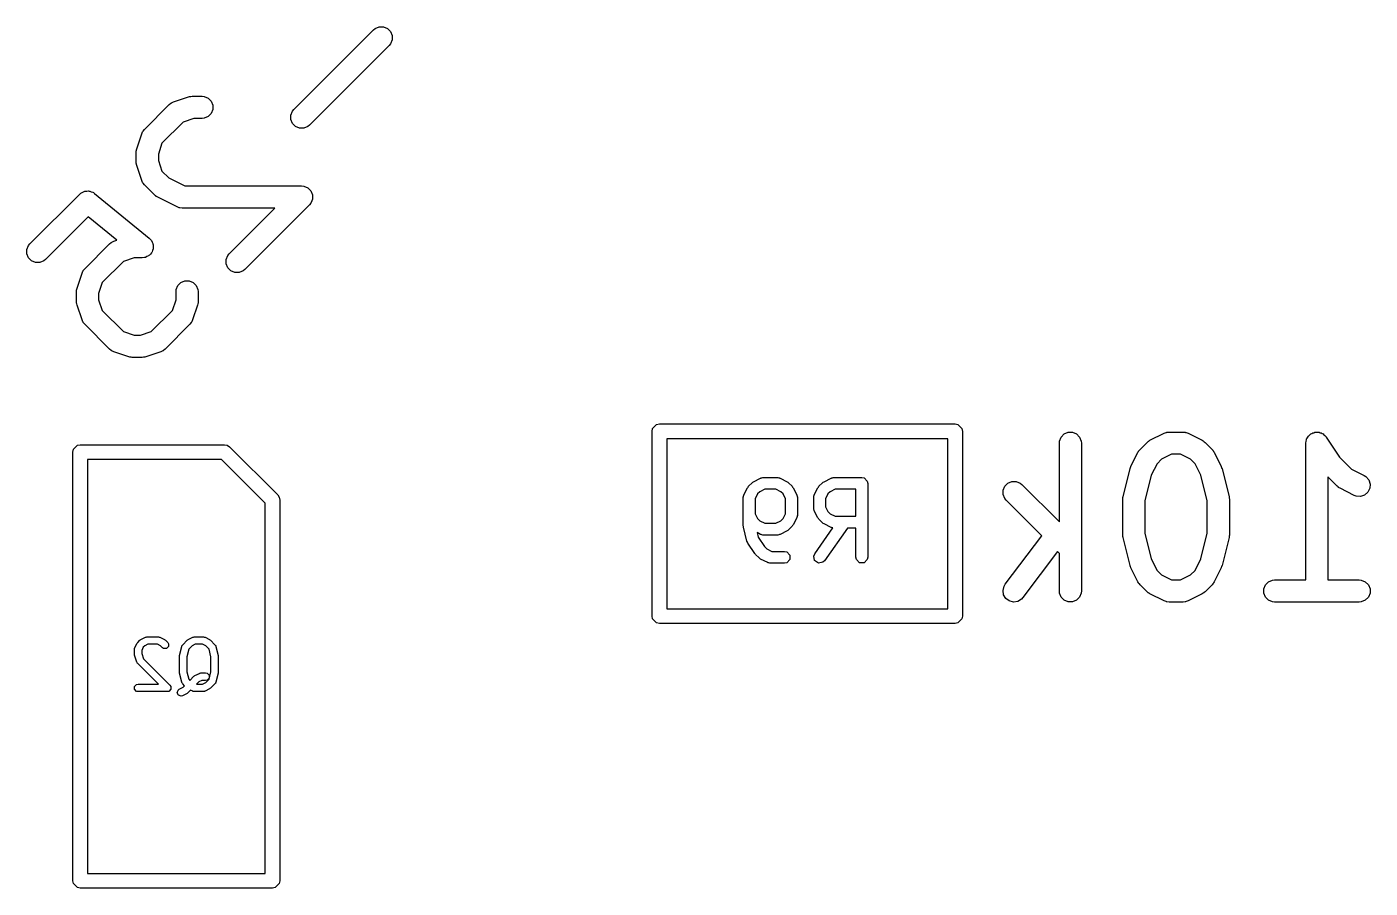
# Model space of a CAD drawing. Extents: x -0.05 to 2.94, y -0.16 to 2.16.
# Drawn here: x 0.6072 to 0.9649, y 1.5729 to 1.8023 of the extents above; entities that cross this region are included whole.
import ezdxf

# ---------------------------------------------------------------- set-up
doc = ezdxf.new("R2010")
doc.units = 0
doc.header["$MEASUREMENT"] = 0
doc.layers.add('BLACK', color=7, linetype='CONTINUOUS')

msp = doc.modelspace()

# ---------------------------------------------------------------- linework, layer by layer
at = {"layer": 'BLACK', "linetype": 'CONTINUOUS'}
for p, q in [((0.67827, 1.78033), (0.69948, 1.80154)), ((0.69948, 1.80154), (0.69993, 1.80191)), ((0.69993, 1.80191), (0.70099, 1.80235)), ((0.70099, 1.80235), (0.70214, 1.80235)), ((0.70214, 1.80235), (0.70321, 1.80191)), ((0.70321, 1.80191), (0.70402, 1.80109)), ((0.70402, 1.80109), (0.70446, 1.80003)), ((0.70446, 1.80003), (0.70446, 1.79888)), ((0.70365, 1.79737), (0.68244, 1.77615)), ((0.70402, 1.79781), (0.70365, 1.79737)), ((0.70446, 1.79888), (0.70402, 1.79781)), ((0.6385, 1.77503), (0.64513, 1.78166)), ((0.64513, 1.78166), (0.64557, 1.78202)), ((0.64557, 1.78202), (0.64567, 1.78206)), ((0.64567, 1.78206), (0.64575, 1.78213)), ((0.64575, 1.78213), (0.64628, 1.78237)), ((0.64628, 1.78237), (0.65026, 1.7837)), ((0.65026, 1.7837), (0.65054, 1.78376)), ((0.65054, 1.78376), (0.65062, 1.78379)), ((0.65062, 1.78379), (0.65072, 1.7838)), ((0.65072, 1.7838), (0.65082, 1.78382)), ((0.65082, 1.78382), (0.6509, 1.78382)), ((0.6509, 1.78382), (0.65119, 1.78385)), ((0.65119, 1.78385), (0.65384, 1.78385)), ((0.65384, 1.78385), (0.65442, 1.78379)), ((0.65442, 1.78379), (0.65548, 1.78335)), ((0.65548, 1.78335), (0.6563, 1.78253)), ((0.6563, 1.78253), (0.65674, 1.78147)), ((0.65674, 1.78147), (0.65674, 1.78032)), ((0.65167, 1.77794), (0.64881, 1.77699)), ((0.65384, 1.77794), (0.65167, 1.77794)), ((0.65442, 1.778), (0.65384, 1.77794)), ((0.65548, 1.77844), (0.65442, 1.778)), ((0.6563, 1.77925), (0.65548, 1.77844)), ((0.65674, 1.78032), (0.6563, 1.77925)), ((0.67746, 1.77882), (0.6779, 1.77988)), ((0.67746, 1.77767), (0.67746, 1.77882)), ((0.6779, 1.7766), (0.67746, 1.77767)), ((0.6779, 1.77988), (0.67827, 1.78033)), ((0.63778, 1.77387), (0.63802, 1.7744)), ((0.63802, 1.7744), (0.63809, 1.77448)), ((0.63809, 1.77448), (0.63813, 1.77458)), ((0.63813, 1.77458), (0.6385, 1.77503)), ((0.64881, 1.77699), (0.64317, 1.77135)), ((0.67872, 1.77579), (0.6779, 1.7766)), ((0.67978, 1.77535), (0.67872, 1.77579)), ((0.68093, 1.77535), (0.67978, 1.77535)), ((0.682, 1.77579), (0.68093, 1.77535)), ((0.68244, 1.77615), (0.682, 1.77579)), ((0.63646, 1.7699), (0.63778, 1.77387)), ((0.64317, 1.77135), (0.64221, 1.76848)), ((0.63631, 1.76896), (0.63634, 1.76925)), ((0.63631, 1.76631), (0.63631, 1.76896)), ((0.63633, 1.76933), (0.63635, 1.76943)), ((0.63634, 1.76925), (0.63633, 1.76933)), ((0.63635, 1.76943), (0.63636, 1.76954)), ((0.63636, 1.76954), (0.63639, 1.76961)), ((0.63639, 1.76961), (0.63646, 1.7699)), ((0.64221, 1.76848), (0.64221, 1.76679)), ((0.63634, 1.76602), (0.63631, 1.76631)), ((0.63633, 1.76594), (0.63634, 1.76602)), ((0.63635, 1.76584), (0.63633, 1.76594)), ((0.63636, 1.76574), (0.63635, 1.76584)), ((0.63639, 1.76566), (0.63636, 1.76574)), ((0.63646, 1.76538), (0.63639, 1.76566)), ((0.63778, 1.7614), (0.63646, 1.76538)), ((0.64221, 1.76679), (0.64317, 1.76393)), ((0.64317, 1.76393), (0.64499, 1.76211)), ((0.63802, 1.76087), (0.63778, 1.7614)), ((0.63809, 1.76079), (0.63802, 1.76087)), ((0.63813, 1.76069), (0.63809, 1.76079)), ((0.6385, 1.76025), (0.63813, 1.76069)), ((0.64115, 1.7576), (0.6385, 1.76025)), ((0.64499, 1.76211), (0.64924, 1.75999)), ((0.64924, 1.75999), (0.68036, 1.75999)), ((0.68036, 1.75999), (0.68093, 1.75993)), ((0.68093, 1.75993), (0.682, 1.75949)), ((0.60801, 1.74454), (0.62126, 1.75779)), ((0.62126, 1.75779), (0.62143, 1.75793)), ((0.62143, 1.75793), (0.62148, 1.75799)), ((0.62148, 1.75799), (0.62154, 1.75802)), ((0.62154, 1.75802), (0.62171, 1.75816)), ((0.62171, 1.75816), (0.62211, 1.75833)), ((0.62211, 1.75833), (0.62249, 1.75853)), ((0.62249, 1.75853), (0.62264, 1.75855)), ((0.62264, 1.75855), (0.62278, 1.7586)), ((0.62278, 1.7586), (0.62321, 1.7586)), ((0.62321, 1.7586), (0.62364, 1.75865)), ((0.62364, 1.75865), (0.62378, 1.7586)), ((0.62378, 1.7586), (0.62393, 1.7586)), ((0.62393, 1.7586), (0.62433, 1.75844)), ((0.62433, 1.75844), (0.62474, 1.75831)), ((0.62474, 1.75831), (0.62492, 1.75819)), ((0.62492, 1.75819), (0.62499, 1.75816)), ((0.62499, 1.75816), (0.62504, 1.75811)), ((0.62504, 1.75811), (0.62522, 1.75799)), ((0.62522, 1.75799), (0.6398, 1.74606)), ((0.64138, 1.75741), (0.64115, 1.7576)), ((0.64143, 1.75735), (0.64138, 1.75741)), ((0.64152, 1.7573), (0.64143, 1.75735)), ((0.6416, 1.75723), (0.64152, 1.7573)), ((0.64167, 1.7572), (0.6416, 1.75723)), ((0.64192, 1.75704), (0.64167, 1.7572)), ((0.64722, 1.75439), (0.64192, 1.75704)), ((0.682, 1.75949), (0.68281, 1.75867)), ((0.68281, 1.75867), (0.68325, 1.75761)), ((0.68325, 1.75646), (0.68306, 1.75599)), ((0.68325, 1.75761), (0.68325, 1.75646)), ((0.64776, 1.75418), (0.64722, 1.75439)), ((0.64787, 1.75418), (0.64776, 1.75418)), ((0.64796, 1.75414), (0.64787, 1.75418)), ((0.64854, 1.75408), (0.64796, 1.75414)), ((0.67323, 1.75408), (0.64854, 1.75408)), ((0.66103, 1.74189), (0.67323, 1.75408)), ((0.68244, 1.75494), (0.66521, 1.73771)), ((0.68281, 1.75539), (0.68244, 1.75494)), ((0.68306, 1.75599), (0.68281, 1.75539)), ((0.62355, 1.75173), (0.61218, 1.74036)), ((0.63115, 1.74551), (0.62355, 1.75173)), ((0.63037, 1.74525), (0.63115, 1.74551)), ((0.6398, 1.74606), (0.64021, 1.74565)), ((0.64021, 1.74565), (0.64028, 1.74552)), ((0.64028, 1.74552), (0.64039, 1.74542)), ((0.64039, 1.74542), (0.64055, 1.74502)), ((0.6072, 1.74303), (0.60764, 1.74409)), ((0.6072, 1.74187), (0.6072, 1.74303)), ((0.60764, 1.74081), (0.6072, 1.74187)), ((0.60764, 1.74409), (0.60801, 1.74454)), ((0.62259, 1.73791), (0.62922, 1.74454)), ((0.62922, 1.74454), (0.62967, 1.74491)), ((0.62967, 1.74491), (0.62976, 1.74495)), ((0.62976, 1.74495), (0.62984, 1.74502)), ((0.62984, 1.74502), (0.63037, 1.74525)), ((0.64008, 1.74183), (0.63981, 1.7415)), ((0.64039, 1.74214), (0.64008, 1.74183)), ((0.64045, 1.74227), (0.64039, 1.74214)), ((0.64054, 1.74239), (0.64045, 1.74227)), ((0.64067, 1.7428), (0.64054, 1.74239)), ((0.64055, 1.74502), (0.64076, 1.74464)), ((0.64083, 1.7432), (0.64067, 1.7428)), ((0.64076, 1.74464), (0.64077, 1.74449)), ((0.64077, 1.74449), (0.64083, 1.74435)), ((0.64083, 1.74435), (0.64083, 1.74392)), ((0.64083, 1.74392), (0.64087, 1.74349)), ((0.64087, 1.74349), (0.64083, 1.74335)), ((0.64083, 1.74335), (0.64083, 1.7432)), ((0.66067, 1.74144), (0.66103, 1.74189)), ((0.60846, 1.73999), (0.60764, 1.74081)), ((0.60952, 1.73955), (0.60846, 1.73999)), ((0.61067, 1.73955), (0.60952, 1.73955)), ((0.61174, 1.73999), (0.61067, 1.73955)), ((0.61218, 1.74036), (0.61174, 1.73999)), ((0.6329, 1.73987), (0.62726, 1.73423)), ((0.63576, 1.74082), (0.6329, 1.73987)), ((0.63793, 1.74082), (0.63576, 1.74082)), ((0.63851, 1.74088), (0.63793, 1.74082)), ((0.63865, 1.74094), (0.63851, 1.74088)), ((0.6388, 1.74095), (0.63865, 1.74094)), ((0.63918, 1.74116), (0.6388, 1.74095)), ((0.63958, 1.74132), (0.63918, 1.74116)), ((0.63968, 1.74143), (0.63958, 1.74132)), ((0.63981, 1.7415), (0.63968, 1.74143)), ((0.66023, 1.74037), (0.66067, 1.74144)), ((0.66023, 1.73922), (0.66023, 1.74037)), ((0.66067, 1.73816), (0.66023, 1.73922)), ((0.62055, 1.73278), (0.62188, 1.73676)), ((0.62188, 1.73676), (0.62211, 1.73728)), ((0.62211, 1.73728), (0.62218, 1.73736)), ((0.62218, 1.73736), (0.62222, 1.73746)), ((0.62222, 1.73746), (0.62259, 1.73791)), ((0.64822, 1.7343), (0.64929, 1.73474)), ((0.64929, 1.73474), (0.65044, 1.73474)), ((0.65044, 1.73474), (0.65151, 1.7343)), ((0.66148, 1.73734), (0.66067, 1.73816)), ((0.66255, 1.7369), (0.66148, 1.73734)), ((0.6637, 1.7369), (0.66255, 1.7369)), ((0.66476, 1.73734), (0.6637, 1.7369)), ((0.66521, 1.73771), (0.66476, 1.73734)), ((0.6204, 1.73184), (0.62043, 1.73214)), ((0.6204, 1.72919), (0.6204, 1.73184)), ((0.62042, 1.73221), (0.62045, 1.73232)), ((0.62043, 1.73214), (0.62042, 1.73221)), ((0.62045, 1.73232), (0.62046, 1.73242)), ((0.62046, 1.73242), (0.62049, 1.73249)), ((0.62049, 1.73249), (0.62055, 1.73278)), ((0.62726, 1.73423), (0.62631, 1.73137)), ((0.62631, 1.73137), (0.62631, 1.72967)), ((0.64691, 1.73184), (0.64697, 1.73242)), ((0.64691, 1.72967), (0.64691, 1.73184)), ((0.64697, 1.73242), (0.64741, 1.73349)), ((0.64741, 1.73349), (0.64822, 1.7343)), ((0.65151, 1.7343), (0.65232, 1.73349)), ((0.65232, 1.73349), (0.65276, 1.73242)), ((0.65276, 1.73242), (0.65282, 1.73184)), ((0.65282, 1.73184), (0.65282, 1.72919)), ((0.62043, 1.7289), (0.6204, 1.72919)), ((0.62042, 1.72882), (0.62043, 1.7289)), ((0.62045, 1.72872), (0.62042, 1.72882)), ((0.62046, 1.72862), (0.62045, 1.72872)), ((0.62049, 1.72855), (0.62046, 1.72862)), ((0.62055, 1.72826), (0.62049, 1.72855)), ((0.62188, 1.72428), (0.62055, 1.72826)), ((0.62631, 1.72967), (0.62726, 1.72681)), ((0.64596, 1.72681), (0.64691, 1.72967)), ((0.65267, 1.72826), (0.65134, 1.72428)), ((0.65273, 1.72855), (0.65267, 1.72826)), ((0.65276, 1.72862), (0.65273, 1.72855)), ((0.65277, 1.72872), (0.65276, 1.72862)), ((0.6528, 1.72882), (0.65277, 1.72872)), ((0.65282, 1.72919), (0.65279, 1.7289)), ((0.65279, 1.7289), (0.6528, 1.72882)), ((0.62211, 1.72375), (0.62188, 1.72428)), ((0.62726, 1.72681), (0.6329, 1.72117)), ((0.64032, 1.72117), (0.64596, 1.72681)), ((0.65134, 1.72428), (0.65111, 1.72375)), ((0.62218, 1.72367), (0.62211, 1.72375)), ((0.62222, 1.72358), (0.62218, 1.72367)), ((0.62259, 1.72313), (0.62222, 1.72358)), ((0.62922, 1.7165), (0.62259, 1.72313)), ((0.6329, 1.72117), (0.63576, 1.72022)), ((0.63746, 1.72022), (0.64032, 1.72117)), ((0.65063, 1.72313), (0.644, 1.7165)), ((0.65099, 1.72358), (0.65063, 1.72313)), ((0.65104, 1.72367), (0.65099, 1.72358)), ((0.65111, 1.72375), (0.65104, 1.72367)), ((0.63576, 1.72022), (0.63746, 1.72022)), ((0.62967, 1.71613), (0.62922, 1.7165)), ((0.62976, 1.71609), (0.62967, 1.71613)), ((0.62984, 1.71602), (0.62976, 1.71609)), ((0.63037, 1.71579), (0.62984, 1.71602)), ((0.63435, 1.71446), (0.63037, 1.71579)), ((0.63464, 1.7144), (0.63435, 1.71446)), ((0.63471, 1.71437), (0.63464, 1.7144)), ((0.63481, 1.71436), (0.63471, 1.71437)), ((0.63491, 1.71433), (0.63481, 1.71436)), ((0.63499, 1.71434), (0.63491, 1.71433)), ((0.63528, 1.71431), (0.63499, 1.71434)), ((0.63793, 1.71431), (0.63528, 1.71431)), ((0.63823, 1.71434), (0.63793, 1.71431)), ((0.6383, 1.71433), (0.63823, 1.71434)), ((0.63841, 1.71436), (0.6383, 1.71433)), ((0.63851, 1.71437), (0.63841, 1.71436)), ((0.63858, 1.7144), (0.63851, 1.71437)), ((0.63887, 1.71446), (0.63858, 1.7144)), ((0.64285, 1.71579), (0.63887, 1.71446)), ((0.64337, 1.71602), (0.64285, 1.71579)), ((0.64345, 1.71609), (0.64337, 1.71602)), ((0.64355, 1.71613), (0.64345, 1.71609)), ((0.644, 1.7165), (0.64355, 1.71613)), ((0.77366, 1.69461), (0.77381, 1.69536)), ((0.77381, 1.69536), (0.77488, 1.69642)), ((0.77488, 1.69642), (0.77563, 1.69657)), ((0.77563, 1.69657), (0.85437, 1.69657)), ((0.85437, 1.69657), (0.85512, 1.69642)), ((0.85512, 1.69642), (0.85619, 1.69536)), ((0.85619, 1.69536), (0.85634, 1.69461)), ((0.77366, 1.64539), (0.77366, 1.69461)), ((0.7776, 1.69264), (0.7776, 1.64736)), ((0.8524, 1.69264), (0.7776, 1.69264)), ((0.8524, 1.64736), (0.8524, 1.69264)), ((0.85634, 1.69461), (0.85634, 1.64539)), ((0.88211, 1.69146), (0.88217, 1.69204)), ((0.88217, 1.69204), (0.88261, 1.6931)), ((0.88261, 1.6931), (0.88343, 1.69392)), ((0.88343, 1.69392), (0.88449, 1.69436)), ((0.88449, 1.69436), (0.88564, 1.69436)), ((0.88564, 1.69436), (0.88671, 1.69392)), ((0.88671, 1.69392), (0.88752, 1.6931)), ((0.88752, 1.6931), (0.88796, 1.69204)), ((0.88796, 1.69204), (0.88802, 1.69146)), ((0.90548, 1.69168), (0.9057, 1.69186)), ((0.9057, 1.69186), (0.90575, 1.69192)), ((0.90575, 1.69192), (0.90584, 1.69198)), ((0.90584, 1.69198), (0.90592, 1.69204)), ((0.90592, 1.69204), (0.90599, 1.69207)), ((0.90599, 1.69207), (0.90624, 1.69223)), ((0.90624, 1.69223), (0.90999, 1.6941)), ((0.90999, 1.6941), (0.91053, 1.69431)), ((0.91053, 1.69431), (0.91064, 1.69432)), ((0.91064, 1.69432), (0.91074, 1.69436)), ((0.91074, 1.69436), (0.91131, 1.69442)), ((0.91131, 1.69442), (0.91506, 1.69442)), ((0.91506, 1.69442), (0.91564, 1.69436)), ((0.91564, 1.69436), (0.91574, 1.69432)), ((0.91574, 1.69432), (0.91584, 1.69431)), ((0.91584, 1.69431), (0.91638, 1.6941)), ((0.91638, 1.6941), (0.92013, 1.69223)), ((0.92013, 1.69223), (0.92038, 1.69207)), ((0.92038, 1.69207), (0.92045, 1.69204)), ((0.92045, 1.69204), (0.92053, 1.69198)), ((0.92053, 1.69198), (0.92062, 1.69192)), ((0.92062, 1.69192), (0.92067, 1.69186)), ((0.92067, 1.69186), (0.9209, 1.69168)), ((0.94773, 1.69147), (0.94779, 1.69204)), ((0.94779, 1.69204), (0.9479, 1.69231)), ((0.9479, 1.69231), (0.94796, 1.6926)), ((0.94796, 1.6926), (0.94812, 1.69284)), ((0.94812, 1.69284), (0.94823, 1.6931)), ((0.94823, 1.6931), (0.94843, 1.69331)), ((0.94843, 1.69331), (0.9486, 1.69355)), ((0.9486, 1.69355), (0.94884, 1.69371)), ((0.94884, 1.69371), (0.94904, 1.69392)), ((0.94904, 1.69392), (0.94931, 1.69403)), ((0.94931, 1.69403), (0.94956, 1.69419)), ((0.94956, 1.69419), (0.94984, 1.69425)), ((0.94984, 1.69425), (0.95011, 1.69436)), ((0.95011, 1.69436), (0.9504, 1.69436)), ((0.9504, 1.69436), (0.95069, 1.69442)), ((0.95069, 1.69442), (0.95097, 1.69436)), ((0.95097, 1.69436), (0.95126, 1.69436)), ((0.95126, 1.69436), (0.95153, 1.69425)), ((0.95153, 1.69425), (0.95182, 1.69419)), ((0.95182, 1.69419), (0.95206, 1.69403)), ((0.95206, 1.69403), (0.95232, 1.69392)), ((0.95232, 1.69392), (0.95253, 1.69371)), ((0.95253, 1.69371), (0.95277, 1.69355)), ((0.95277, 1.69355), (0.95314, 1.69311)), ((0.95314, 1.69311), (0.95314, 1.6931)), ((0.95314, 1.6931), (0.95314, 1.6931)), ((0.95314, 1.6931), (0.95314, 1.6931)), ((0.95314, 1.6931), (0.95673, 1.68772)), ((0.61944, 1.68909), (0.61959, 1.68984)), ((0.61944, 1.57491), (0.61944, 1.68909)), ((0.61959, 1.68984), (0.62066, 1.69091)), ((0.62066, 1.69091), (0.62141, 1.69106)), ((0.62141, 1.69106), (0.6598, 1.69106)), ((0.6598, 1.69106), (0.66055, 1.69091)), ((0.66055, 1.69091), (0.66119, 1.69048)), ((0.66119, 1.69048), (0.67398, 1.67768)), ((0.88211, 1.67047), (0.88211, 1.69146)), ((0.88802, 1.69146), (0.88802, 1.65209)), ((0.90117, 1.68529), (0.90305, 1.68903)), ((0.90305, 1.68903), (0.9032, 1.68928)), ((0.9032, 1.68928), (0.90323, 1.68935)), ((0.90323, 1.68935), (0.9033, 1.68944)), ((0.9033, 1.68944), (0.90336, 1.68952)), ((0.90336, 1.68952), (0.90342, 1.68958)), ((0.90342, 1.68958), (0.9036, 1.6898)), ((0.9036, 1.6898), (0.90548, 1.69168)), ((0.91201, 1.68851), (0.90931, 1.68716)), ((0.91437, 1.68851), (0.91201, 1.68851)), ((0.91706, 1.68716), (0.91437, 1.68851)), ((0.9209, 1.69168), (0.92277, 1.6898)), ((0.92277, 1.6898), (0.92296, 1.68958)), ((0.92296, 1.68958), (0.92302, 1.68952)), ((0.92302, 1.68952), (0.92308, 1.68944)), ((0.92308, 1.68944), (0.92314, 1.68935)), ((0.92314, 1.68935), (0.92317, 1.68928)), ((0.92317, 1.68928), (0.92333, 1.68903)), ((0.92333, 1.68903), (0.9252, 1.68529)), ((0.94773, 1.69146), (0.94773, 1.69147)), ((0.94773, 1.69147), (0.94773, 1.69147)), ((0.94773, 1.69147), (0.94773, 1.69147)), ((0.94773, 1.65505), (0.94773, 1.69146)), ((0.62338, 1.68712), (0.62338, 1.57688)), ((0.65898, 1.68712), (0.62338, 1.68712)), ((0.67062, 1.67548), (0.65898, 1.68712)), ((0.89907, 1.67718), (0.90095, 1.68468)), ((0.90095, 1.68468), (0.90096, 1.68472)), ((0.90096, 1.68472), (0.90097, 1.68474)), ((0.90097, 1.68474), (0.90106, 1.68498)), ((0.90106, 1.68498), (0.90114, 1.68523)), ((0.90114, 1.68523), (0.90116, 1.68524)), ((0.90116, 1.68524), (0.90117, 1.68529)), ((0.90812, 1.68597), (0.9066, 1.68293)), ((0.90931, 1.68716), (0.90812, 1.68597)), ((0.91826, 1.68597), (0.91706, 1.68716)), ((0.91978, 1.68293), (0.91826, 1.68597)), ((0.9252, 1.68529), (0.92522, 1.68524)), ((0.92522, 1.68524), (0.92523, 1.68523)), ((0.92523, 1.68523), (0.92532, 1.68498)), ((0.92532, 1.68498), (0.92541, 1.68474)), ((0.92541, 1.68474), (0.92541, 1.68472)), ((0.92541, 1.68472), (0.92543, 1.68468)), ((0.92543, 1.68468), (0.9273, 1.67718)), ((0.95673, 1.68772), (0.95993, 1.68452)), ((0.80029, 1.68092), (0.8005, 1.68106)), ((0.8005, 1.68106), (0.8007, 1.68121)), ((0.8007, 1.68121), (0.80258, 1.68215)), ((0.80258, 1.68215), (0.80265, 1.68217)), ((0.80265, 1.68217), (0.80268, 1.6822)), ((0.80268, 1.6822), (0.80293, 1.68225)), ((0.80293, 1.68225), (0.80317, 1.68231)), ((0.80317, 1.68231), (0.80321, 1.6823)), ((0.80321, 1.6823), (0.80328, 1.68232)), ((0.80328, 1.68232), (0.80703, 1.68232)), ((0.80703, 1.68232), (0.80711, 1.6823)), ((0.80711, 1.6823), (0.80714, 1.68231)), ((0.80714, 1.68231), (0.80739, 1.68225)), ((0.80739, 1.68225), (0.80763, 1.6822)), ((0.80763, 1.6822), (0.80766, 1.68217)), ((0.80766, 1.68217), (0.80774, 1.68215)), ((0.80774, 1.68215), (0.80961, 1.68121)), ((0.80961, 1.68121), (0.80981, 1.68106)), ((0.80981, 1.68106), (0.81002, 1.68092)), ((0.81904, 1.68092), (0.81925, 1.68106)), ((0.81925, 1.68106), (0.81945, 1.68121)), ((0.81945, 1.68121), (0.82133, 1.68215)), ((0.82133, 1.68215), (0.8214, 1.68217)), ((0.8214, 1.68217), (0.82143, 1.6822)), ((0.82143, 1.6822), (0.82168, 1.68225)), ((0.82168, 1.68225), (0.82192, 1.68231)), ((0.82192, 1.68231), (0.82195, 1.6823)), ((0.82195, 1.6823), (0.82203, 1.68232)), ((0.82203, 1.68232), (0.82953, 1.68232)), ((0.82953, 1.68232), (0.83013, 1.6822)), ((0.83013, 1.6822), (0.83098, 1.68134)), ((0.83098, 1.68134), (0.8311, 1.68074)), ((0.86843, 1.6808), (0.86949, 1.68124)), ((0.86949, 1.68124), (0.87064, 1.68124)), ((0.87064, 1.68124), (0.87171, 1.6808)), ((0.9066, 1.68293), (0.90489, 1.6761)), ((0.92148, 1.6761), (0.91978, 1.68293)), ((0.95609, 1.68), (0.95364, 1.68246)), ((0.95364, 1.68246), (0.95364, 1.65505)), ((0.95993, 1.68452), (0.96325, 1.68286)), ((0.96325, 1.68286), (0.96374, 1.68255)), ((0.96374, 1.68255), (0.9645, 1.68168)), ((0.9645, 1.68168), (0.96486, 1.68058)), ((0.67398, 1.67768), (0.67441, 1.67704)), ((0.79803, 1.67735), (0.79808, 1.6776)), ((0.79808, 1.6776), (0.7981, 1.67762)), ((0.7981, 1.67762), (0.79812, 1.6777)), ((0.79812, 1.6777), (0.79906, 1.67957)), ((0.79906, 1.67957), (0.79922, 1.67977)), ((0.79922, 1.67977), (0.79936, 1.67998)), ((0.79936, 1.67998), (0.80029, 1.68092)), ((0.80176, 1.67793), (0.80111, 1.67662)), ((0.80234, 1.67851), (0.80176, 1.67793)), ((0.80365, 1.67917), (0.80234, 1.67851)), ((0.80666, 1.67917), (0.80365, 1.67917)), ((0.80797, 1.67851), (0.80666, 1.67917)), ((0.80855, 1.67793), (0.80797, 1.67851)), ((0.80921, 1.67662), (0.80855, 1.67793)), ((0.81002, 1.68092), (0.81096, 1.67998)), ((0.81096, 1.67998), (0.8111, 1.67977)), ((0.8111, 1.67977), (0.81125, 1.67957)), ((0.81125, 1.67957), (0.81219, 1.6777)), ((0.81219, 1.6777), (0.81221, 1.67762)), ((0.81221, 1.67762), (0.81224, 1.6776)), ((0.81224, 1.6776), (0.81229, 1.67735)), ((0.81678, 1.67735), (0.81683, 1.6776)), ((0.81683, 1.6776), (0.81685, 1.67762)), ((0.81685, 1.67762), (0.81687, 1.6777)), ((0.81687, 1.6777), (0.81781, 1.67957)), ((0.81781, 1.67957), (0.81796, 1.67977)), ((0.81796, 1.67977), (0.8181, 1.67998)), ((0.8181, 1.67998), (0.81904, 1.68092)), ((0.82051, 1.67793), (0.81986, 1.67662)), ((0.82109, 1.67851), (0.82051, 1.67793)), ((0.8224, 1.67917), (0.82109, 1.67851)), ((0.82795, 1.67917), (0.8224, 1.67917)), ((0.82795, 1.67201), (0.82795, 1.67917)), ((0.8311, 1.68074), (0.8311, 1.66106)), ((0.86717, 1.67892), (0.86761, 1.67998)), ((0.86717, 1.67776), (0.86717, 1.67892)), ((0.86761, 1.6767), (0.86717, 1.67776)), ((0.86761, 1.67998), (0.86843, 1.6808)), ((0.87171, 1.6808), (0.87216, 1.68043)), ((0.87216, 1.68043), (0.88211, 1.67047)), ((0.95632, 1.67982), (0.95609, 1.68)), ((0.95637, 1.67976), (0.95632, 1.67982)), ((0.95646, 1.6797), (0.95637, 1.67976)), ((0.95654, 1.67963), (0.95646, 1.6797)), ((0.95661, 1.67961), (0.95654, 1.67963)), ((0.95686, 1.67945), (0.95661, 1.67961)), ((0.96061, 1.67757), (0.95686, 1.67945)), ((0.96115, 1.67737), (0.96061, 1.67757)), ((0.96339, 1.67765), (0.9623, 1.67729)), ((0.96426, 1.6784), (0.96339, 1.67765)), ((0.96478, 1.67944), (0.96426, 1.6784)), ((0.96486, 1.68058), (0.96478, 1.67944)), ((0.67062, 1.57688), (0.67062, 1.67548)), ((0.67441, 1.67704), (0.67441, 1.67704)), ((0.67441, 1.67704), (0.67456, 1.67629)), ((0.67456, 1.67629), (0.67456, 1.57491)), ((0.79796, 1.6771), (0.79803, 1.67735)), ((0.79797, 1.67707), (0.79796, 1.6771)), ((0.79796, 1.67699), (0.79797, 1.67707)), ((0.79796, 1.66949), (0.79796, 1.67699)), ((0.80111, 1.67662), (0.80111, 1.67268)), ((0.80921, 1.67268), (0.80921, 1.67662)), ((0.81229, 1.67735), (0.81235, 1.6771)), ((0.81235, 1.6771), (0.81234, 1.67707)), ((0.81234, 1.67707), (0.81236, 1.67699)), ((0.81236, 1.67699), (0.81236, 1.67231)), ((0.81671, 1.6771), (0.81678, 1.67735)), ((0.81672, 1.67707), (0.81671, 1.6771)), ((0.81671, 1.67699), (0.81672, 1.67707)), ((0.81671, 1.67418), (0.81671, 1.67699)), ((0.81672, 1.6741), (0.81671, 1.67418)), ((0.81671, 1.67407), (0.81672, 1.6741)), ((0.81678, 1.67383), (0.81671, 1.67407)), ((0.81986, 1.67662), (0.81986, 1.67455)), ((0.81986, 1.67455), (0.82051, 1.67324)), ((0.86798, 1.67625), (0.86761, 1.6767)), ((0.87742, 1.66681), (0.86798, 1.67625)), ((0.89899, 1.67661), (0.89902, 1.67682)), ((0.899, 1.67657), (0.89899, 1.67661)), ((0.89899, 1.67647), (0.899, 1.67657)), ((0.89899, 1.66709), (0.89899, 1.67647)), ((0.89902, 1.67682), (0.89904, 1.67704)), ((0.89904, 1.67704), (0.89906, 1.67708)), ((0.89906, 1.67708), (0.89907, 1.67718)), ((0.90489, 1.6761), (0.90489, 1.66746)), ((0.92148, 1.66746), (0.92148, 1.6761)), ((0.9273, 1.67718), (0.92732, 1.67708)), ((0.92732, 1.67708), (0.92733, 1.67704)), ((0.92733, 1.67704), (0.92735, 1.67682)), ((0.92735, 1.67682), (0.92739, 1.67661)), ((0.92739, 1.67661), (0.92738, 1.67657)), ((0.92738, 1.67657), (0.92739, 1.67647)), ((0.92739, 1.67647), (0.92739, 1.66709)), ((0.9623, 1.67729), (0.96115, 1.67737)), ((0.80111, 1.67268), (0.80176, 1.67136)), ((0.80176, 1.67136), (0.80234, 1.67079)), ((0.80234, 1.67079), (0.80365, 1.67013)), ((0.80666, 1.67013), (0.80797, 1.67079)), ((0.80797, 1.67079), (0.80855, 1.67136)), ((0.80855, 1.67136), (0.80921, 1.67268)), ((0.81219, 1.6716), (0.81125, 1.66973)), ((0.81221, 1.67168), (0.81219, 1.6716)), ((0.81224, 1.6717), (0.81221, 1.67168)), ((0.81229, 1.67195), (0.81224, 1.6717)), ((0.81235, 1.67219), (0.81229, 1.67195)), ((0.81236, 1.67231), (0.81234, 1.67223)), ((0.81234, 1.67223), (0.81235, 1.67219)), ((0.81683, 1.67358), (0.81678, 1.67383)), ((0.81685, 1.67355), (0.81683, 1.67358)), ((0.81687, 1.67348), (0.81685, 1.67355)), ((0.81781, 1.6716), (0.81687, 1.67348)), ((0.81796, 1.6714), (0.81781, 1.6716)), ((0.8181, 1.67119), (0.81796, 1.6714)), ((0.81904, 1.67025), (0.8181, 1.67119)), ((0.82051, 1.67324), (0.82109, 1.67266)), ((0.82109, 1.67266), (0.8224, 1.67201)), ((0.8224, 1.67201), (0.82795, 1.67201)), ((0.798, 1.6693), (0.79796, 1.66949)), ((0.79801, 1.66911), (0.798, 1.6693)), ((0.79894, 1.66536), (0.79801, 1.66911)), ((0.80258, 1.66715), (0.80162, 1.66763)), ((0.80162, 1.66763), (0.80193, 1.66639)), ((0.80265, 1.66713), (0.80258, 1.66715)), ((0.80268, 1.6671), (0.80265, 1.66713)), ((0.80293, 1.66705), (0.80268, 1.6671)), ((0.80317, 1.66699), (0.80293, 1.66705)), ((0.80321, 1.667), (0.80317, 1.66699)), ((0.80328, 1.66698), (0.80321, 1.667)), ((0.80703, 1.66698), (0.80328, 1.66698)), ((0.80365, 1.67013), (0.80666, 1.67013)), ((0.80711, 1.667), (0.80703, 1.66698)), ((0.80714, 1.66699), (0.80711, 1.667)), ((0.80739, 1.66705), (0.80714, 1.66699)), ((0.80763, 1.6671), (0.80739, 1.66705)), ((0.80766, 1.66713), (0.80763, 1.6671)), ((0.80774, 1.66715), (0.80766, 1.66713)), ((0.80961, 1.66809), (0.80774, 1.66715)), ((0.80981, 1.66824), (0.80961, 1.66809)), ((0.81002, 1.66838), (0.80981, 1.66824)), ((0.81096, 1.66932), (0.81002, 1.66838)), ((0.8111, 1.66953), (0.81096, 1.66932)), ((0.81125, 1.66973), (0.8111, 1.66953)), ((0.81699, 1.66196), (0.82184, 1.66888)), ((0.81925, 1.67011), (0.81904, 1.67025)), ((0.81945, 1.66996), (0.81925, 1.67011)), ((0.82133, 1.66902), (0.81945, 1.66996)), ((0.82566, 1.66886), (0.81957, 1.66015)), ((0.8214, 1.669), (0.82133, 1.66902)), ((0.82143, 1.66898), (0.8214, 1.669)), ((0.82168, 1.66893), (0.82143, 1.66898)), ((0.82184, 1.66888), (0.82168, 1.66893)), ((0.82795, 1.66886), (0.82566, 1.66886)), ((0.82795, 1.66106), (0.82795, 1.66886)), ((0.86771, 1.65387), (0.87742, 1.66681)), ((0.899, 1.66699), (0.89899, 1.66709)), ((0.89899, 1.66695), (0.899, 1.66699)), ((0.89902, 1.66673), (0.89899, 1.66695)), ((0.89904, 1.66652), (0.89902, 1.66673)), ((0.90489, 1.66746), (0.9066, 1.66062)), ((0.91978, 1.66062), (0.92148, 1.66746)), ((0.92735, 1.66673), (0.92733, 1.66652)), ((0.92739, 1.66695), (0.92735, 1.66673)), ((0.92739, 1.66709), (0.92738, 1.66699)), ((0.92738, 1.66699), (0.92739, 1.66695)), ((0.79906, 1.66512), (0.79894, 1.66536)), ((0.79916, 1.66487), (0.79906, 1.66512)), ((0.80103, 1.66206), (0.79916, 1.66487)), ((0.80193, 1.66639), (0.80357, 1.66394)), ((0.80357, 1.66394), (0.80422, 1.66329)), ((0.80422, 1.66329), (0.80553, 1.66263)), ((0.89906, 1.66648), (0.89904, 1.66652)), ((0.89907, 1.66638), (0.89906, 1.66648)), ((0.90095, 1.65888), (0.89907, 1.66638)), ((0.9273, 1.66638), (0.92543, 1.65888)), ((0.92732, 1.66648), (0.9273, 1.66638)), ((0.92733, 1.66652), (0.92732, 1.66648)), ((0.80115, 1.66195), (0.80103, 1.66206)), ((0.80123, 1.66182), (0.80115, 1.66195)), ((0.80217, 1.66088), (0.80123, 1.66182)), ((0.80238, 1.66074), (0.80217, 1.66088)), ((0.80258, 1.66059), (0.80238, 1.66074)), ((0.80445, 1.65965), (0.80258, 1.66059)), ((0.80453, 1.65963), (0.80445, 1.65965)), ((0.80455, 1.6596), (0.80453, 1.65963)), ((0.8048, 1.65955), (0.80455, 1.6596)), ((0.80505, 1.65949), (0.8048, 1.65955)), ((0.80553, 1.66263), (0.80891, 1.66263)), ((0.80891, 1.66263), (0.80951, 1.66251)), ((0.80951, 1.6596), (0.80891, 1.65948)), ((0.80951, 1.66251), (0.81036, 1.66166)), ((0.81036, 1.66045), (0.80951, 1.6596)), ((0.81036, 1.66166), (0.81036, 1.66045)), ((0.81674, 1.6614), (0.81699, 1.66196)), ((0.81695, 1.66021), (0.81674, 1.6614)), ((0.81794, 1.65952), (0.81695, 1.66021)), ((0.81913, 1.65973), (0.81794, 1.65952)), ((0.81957, 1.66015), (0.81913, 1.65973)), ((0.82807, 1.66045), (0.82795, 1.66106)), ((0.82893, 1.6596), (0.82807, 1.66045)), ((0.83013, 1.6596), (0.82893, 1.6596)), ((0.83098, 1.66045), (0.83013, 1.6596)), ((0.8311, 1.66106), (0.83098, 1.66045)), ((0.88164, 1.6626), (0.87243, 1.65032)), ((0.88211, 1.66212), (0.88164, 1.6626)), ((0.88211, 1.65209), (0.88211, 1.66212)), ((0.9066, 1.66062), (0.90812, 1.65759)), ((0.91826, 1.65759), (0.91978, 1.66062)), ((0.80508, 1.6595), (0.80505, 1.65949)), ((0.80516, 1.65948), (0.80508, 1.6595)), ((0.80891, 1.65948), (0.80516, 1.65948)), ((0.90096, 1.65883), (0.90095, 1.65888)), ((0.90097, 1.65881), (0.90096, 1.65883)), ((0.90106, 1.65857), (0.90097, 1.65881)), ((0.90114, 1.65833), (0.90106, 1.65857)), ((0.90116, 1.65831), (0.90114, 1.65833)), ((0.90117, 1.65827), (0.90116, 1.65831)), ((0.90305, 1.65452), (0.90117, 1.65827)), ((0.90812, 1.65759), (0.90931, 1.6564)), ((0.90931, 1.6564), (0.91201, 1.65505)), ((0.91437, 1.65505), (0.91706, 1.6564)), ((0.91706, 1.6564), (0.91826, 1.65759)), ((0.9252, 1.65827), (0.92333, 1.65452)), ((0.92522, 1.65831), (0.9252, 1.65827)), ((0.92523, 1.65833), (0.92522, 1.65831)), ((0.92532, 1.65857), (0.92523, 1.65833)), ((0.92541, 1.65881), (0.92532, 1.65857)), ((0.92543, 1.65888), (0.92541, 1.65883)), ((0.92541, 1.65883), (0.92541, 1.65881)), ((0.86712, 1.65225), (0.86741, 1.65337)), ((0.86741, 1.65337), (0.86771, 1.65387)), ((0.9032, 1.65427), (0.90305, 1.65452)), ((0.90323, 1.6542), (0.9032, 1.65427)), ((0.9033, 1.65412), (0.90323, 1.6542)), ((0.90336, 1.65403), (0.9033, 1.65412)), ((0.90342, 1.65398), (0.90336, 1.65403)), ((0.9036, 1.65376), (0.90342, 1.65398)), ((0.90548, 1.65188), (0.9036, 1.65376)), ((0.91201, 1.65505), (0.91437, 1.65505)), ((0.92277, 1.65376), (0.9209, 1.65188)), ((0.92296, 1.65398), (0.92277, 1.65376)), ((0.92302, 1.65403), (0.92296, 1.65398)), ((0.92308, 1.65412), (0.92302, 1.65403)), ((0.92314, 1.6542), (0.92308, 1.65412)), ((0.92317, 1.65427), (0.92314, 1.6542)), ((0.92333, 1.65452), (0.92317, 1.65427)), ((0.93654, 1.65267), (0.93698, 1.65373)), ((0.93654, 1.65152), (0.93654, 1.65267)), ((0.93698, 1.65373), (0.93779, 1.65455)), ((0.93779, 1.65455), (0.93886, 1.65499)), ((0.93886, 1.65499), (0.93943, 1.65505)), ((0.93943, 1.65505), (0.94773, 1.65505)), ((0.95364, 1.65505), (0.96193, 1.65505)), ((0.96193, 1.65505), (0.96251, 1.65499)), ((0.96251, 1.65499), (0.96357, 1.65455)), ((0.96357, 1.65455), (0.96439, 1.65373)), ((0.96439, 1.65373), (0.96483, 1.65267)), ((0.96483, 1.65267), (0.96483, 1.65152)), ((0.86728, 1.65111), (0.86712, 1.65225)), ((0.86787, 1.65012), (0.86728, 1.65111)), ((0.86879, 1.64943), (0.86787, 1.65012)), ((0.86991, 1.64915), (0.86879, 1.64943)), ((0.87105, 1.64931), (0.86991, 1.64915)), ((0.87204, 1.6499), (0.87105, 1.64931)), ((0.87243, 1.65032), (0.87204, 1.6499)), ((0.88217, 1.65152), (0.88211, 1.65209)), ((0.88261, 1.65045), (0.88217, 1.65152)), ((0.88343, 1.64964), (0.88261, 1.65045)), ((0.88449, 1.6492), (0.88343, 1.64964)), ((0.88564, 1.6492), (0.88449, 1.6492)), ((0.88671, 1.64964), (0.88564, 1.6492)), ((0.88752, 1.65045), (0.88671, 1.64964)), ((0.88796, 1.65152), (0.88752, 1.65045)), ((0.88802, 1.65209), (0.88796, 1.65152)), ((0.9057, 1.65169), (0.90548, 1.65188)), ((0.90575, 1.65164), (0.9057, 1.65169)), ((0.90584, 1.65158), (0.90575, 1.65164)), ((0.90592, 1.65151), (0.90584, 1.65158)), ((0.90599, 1.65148), (0.90592, 1.65151)), ((0.90624, 1.65133), (0.90599, 1.65148)), ((0.90999, 1.64945), (0.90624, 1.65133)), ((0.91053, 1.64925), (0.90999, 1.64945)), ((0.91064, 1.64924), (0.91053, 1.64925)), ((0.91074, 1.6492), (0.91064, 1.64924)), ((0.91131, 1.64914), (0.91074, 1.6492)), ((0.91506, 1.64914), (0.91131, 1.64914)), ((0.91564, 1.6492), (0.91506, 1.64914)), ((0.91574, 1.64924), (0.91564, 1.6492)), ((0.91584, 1.64925), (0.91574, 1.64924)), ((0.91638, 1.64945), (0.91584, 1.64925)), ((0.92013, 1.65133), (0.91638, 1.64945)), ((0.92038, 1.65148), (0.92013, 1.65133)), ((0.92045, 1.65151), (0.92038, 1.65148)), ((0.92053, 1.65158), (0.92045, 1.65151)), ((0.92062, 1.65164), (0.92053, 1.65158)), ((0.92067, 1.65169), (0.92062, 1.65164)), ((0.9209, 1.65188), (0.92067, 1.65169)), ((0.93698, 1.65045), (0.93654, 1.65152)), ((0.93779, 1.64964), (0.93698, 1.65045)), ((0.93886, 1.6492), (0.93779, 1.64964)), ((0.93943, 1.64914), (0.93886, 1.6492)), ((0.96193, 1.64914), (0.93943, 1.64914)), ((0.96251, 1.6492), (0.96193, 1.64914)), ((0.96357, 1.64964), (0.96251, 1.6492)), ((0.96439, 1.65045), (0.96357, 1.64964)), ((0.96483, 1.65152), (0.96439, 1.65045)), ((0.77381, 1.64464), (0.77366, 1.64539)), ((0.7776, 1.64736), (0.8524, 1.64736)), ((0.85634, 1.64539), (0.85619, 1.64464)), ((0.77488, 1.64358), (0.77381, 1.64464)), ((0.77563, 1.64343), (0.77488, 1.64358)), ((0.85437, 1.64343), (0.77563, 1.64343)), ((0.85512, 1.64358), (0.85437, 1.64343)), ((0.85619, 1.64464), (0.85512, 1.64358)), ((0.63592, 1.63691), (0.63652, 1.63811)), ((0.63652, 1.63811), (0.63662, 1.63824)), ((0.63662, 1.63824), (0.63671, 1.63837)), ((0.63671, 1.63837), (0.63731, 1.63897)), ((0.63731, 1.63897), (0.63744, 1.63906)), ((0.63744, 1.63906), (0.63756, 1.63915)), ((0.63756, 1.63915), (0.63876, 1.63975)), ((0.63876, 1.63975), (0.63881, 1.63977)), ((0.63881, 1.63977), (0.63882, 1.63978)), ((0.63882, 1.63978), (0.63898, 1.63981)), ((0.63898, 1.63981), (0.63913, 1.63985)), ((0.63913, 1.63985), (0.63915, 1.63985)), ((0.63915, 1.63985), (0.6392, 1.63986)), ((0.6392, 1.63986), (0.6422, 1.63986)), ((0.6422, 1.63986), (0.64225, 1.63985)), ((0.64225, 1.63985), (0.64227, 1.63985)), ((0.64227, 1.63985), (0.64242, 1.63981)), ((0.64242, 1.63981), (0.64258, 1.63978)), ((0.64258, 1.63978), (0.64259, 1.63977)), ((0.64259, 1.63977), (0.64264, 1.63975)), ((0.64264, 1.63975), (0.64384, 1.63915)), ((0.64384, 1.63915), (0.64397, 1.63906)), ((0.64397, 1.63906), (0.6441, 1.63897)), ((0.6441, 1.63897), (0.6447, 1.63837)), ((0.6447, 1.63837), (0.64491, 1.63805)), ((0.6487, 1.63777), (0.6499, 1.63897)), ((0.6499, 1.63897), (0.65003, 1.63906)), ((0.65003, 1.63906), (0.65016, 1.63915)), ((0.65016, 1.63915), (0.65136, 1.63975)), ((0.65136, 1.63975), (0.65141, 1.63977)), ((0.65141, 1.63977), (0.65142, 1.63978)), ((0.65142, 1.63978), (0.65158, 1.63981)), ((0.65158, 1.63981), (0.65173, 1.63985)), ((0.65173, 1.63985), (0.65175, 1.63985)), ((0.65175, 1.63985), (0.6518, 1.63986)), ((0.6518, 1.63986), (0.6542, 1.63986)), ((0.6542, 1.63986), (0.65425, 1.63985)), ((0.65425, 1.63985), (0.65427, 1.63985)), ((0.65427, 1.63985), (0.65442, 1.63981)), ((0.65442, 1.63981), (0.65458, 1.63978)), ((0.65458, 1.63978), (0.65459, 1.63977)), ((0.65459, 1.63977), (0.65464, 1.63975)), ((0.65464, 1.63975), (0.65584, 1.63915)), ((0.65584, 1.63915), (0.65596, 1.63906)), ((0.65596, 1.63906), (0.65609, 1.63897)), ((0.65609, 1.63897), (0.65729, 1.63777)), ((0.63582, 1.63654), (0.63586, 1.63669)), ((0.63583, 1.63652), (0.63582, 1.63654)), ((0.63582, 1.63647), (0.63583, 1.63652)), ((0.63582, 1.63527), (0.63582, 1.63647)), ((0.63585, 1.63512), (0.63582, 1.63527)), ((0.63587, 1.63496), (0.63585, 1.63512)), ((0.63586, 1.63669), (0.63589, 1.63685)), ((0.63647, 1.63316), (0.63587, 1.63496)), ((0.63589, 1.63685), (0.63591, 1.63687)), ((0.63591, 1.63687), (0.63592, 1.63691)), ((0.63821, 1.63709), (0.63779, 1.63624)), ((0.63779, 1.63624), (0.63779, 1.63543)), ((0.63779, 1.63543), (0.63826, 1.634)), ((0.63858, 1.63746), (0.63821, 1.63709)), ((0.63943, 1.63789), (0.63858, 1.63746)), ((0.64197, 1.63789), (0.63943, 1.63789)), ((0.64282, 1.63746), (0.64197, 1.63789)), ((0.6433, 1.63698), (0.64282, 1.63746)), ((0.64362, 1.63676), (0.6433, 1.63698)), ((0.64438, 1.63676), (0.64362, 1.63676)), ((0.64491, 1.6373), (0.64438, 1.63676)), ((0.64491, 1.63805), (0.64491, 1.6373)), ((0.64782, 1.63467), (0.64784, 1.63479)), ((0.64782, 1.63047), (0.64782, 1.63467)), ((0.64784, 1.63491), (0.64844, 1.63731)), ((0.64784, 1.63479), (0.64784, 1.63491)), ((0.64844, 1.63731), (0.64849, 1.63741)), ((0.64849, 1.63745), (0.64856, 1.63755)), ((0.64849, 1.63741), (0.64849, 1.63745)), ((0.64856, 1.63755), (0.64861, 1.63766)), ((0.64861, 1.63766), (0.64864, 1.63768)), ((0.64864, 1.63768), (0.6487, 1.63777)), ((0.65029, 1.63657), (0.64978, 1.63455)), ((0.64978, 1.63455), (0.64978, 1.63059)), ((0.65118, 1.63746), (0.65029, 1.63657)), ((0.65203, 1.63789), (0.65118, 1.63746)), ((0.65397, 1.63789), (0.65203, 1.63789)), ((0.65482, 1.63746), (0.65397, 1.63789)), ((0.65571, 1.63657), (0.65482, 1.63746)), ((0.65621, 1.63455), (0.65571, 1.63657)), ((0.65621, 1.63059), (0.65621, 1.63455)), ((0.65729, 1.63777), (0.65735, 1.63768)), ((0.65735, 1.63768), (0.65739, 1.63766)), ((0.65739, 1.63766), (0.65744, 1.63755)), ((0.65744, 1.63755), (0.65751, 1.63745)), ((0.65751, 1.63745), (0.65751, 1.63741)), ((0.65751, 1.63741), (0.65755, 1.63731)), ((0.65755, 1.63731), (0.65815, 1.63491)), ((0.65815, 1.63491), (0.65816, 1.63479)), ((0.65816, 1.63479), (0.65818, 1.63467)), ((0.65818, 1.63467), (0.65818, 1.63047)), ((0.63649, 1.63312), (0.63647, 1.63316)), ((0.63649, 1.6331), (0.63649, 1.63312)), ((0.63658, 1.63297), (0.63649, 1.6331)), ((0.63666, 1.63283), (0.63658, 1.63297)), ((0.63668, 1.63282), (0.63666, 1.63283)), ((0.63671, 1.63278), (0.63668, 1.63282)), ((0.64222, 1.62726), (0.63671, 1.63278)), ((0.63826, 1.634), (0.6453, 1.62697)), ((0.64784, 1.63036), (0.64782, 1.63047)), ((0.64784, 1.63023), (0.64784, 1.63036)), ((0.64844, 1.62784), (0.64784, 1.63023)), ((0.64849, 1.62774), (0.64844, 1.62784)), ((0.64849, 1.6277), (0.64849, 1.62774)), ((0.64856, 1.6276), (0.64849, 1.6277)), ((0.64861, 1.62749), (0.64856, 1.6276)), ((0.64864, 1.62747), (0.64861, 1.62749)), ((0.6487, 1.62738), (0.64864, 1.62747)), ((0.64921, 1.62687), (0.6487, 1.62738)), ((0.64978, 1.63059), (0.65029, 1.62858)), ((0.65029, 1.62858), (0.6506, 1.62827)), ((0.6506, 1.62827), (0.6517, 1.62937)), ((0.6517, 1.62937), (0.65183, 1.62946)), ((0.65183, 1.62946), (0.65196, 1.62955)), ((0.65196, 1.62955), (0.65316, 1.63015)), ((0.65298, 1.62786), (0.65238, 1.62726)), ((0.65383, 1.62829), (0.65298, 1.62786)), ((0.65316, 1.63015), (0.65321, 1.63017)), ((0.65321, 1.63017), (0.65322, 1.63018)), ((0.65322, 1.63018), (0.65338, 1.63021)), ((0.65338, 1.63021), (0.65353, 1.63026)), ((0.65353, 1.63026), (0.65355, 1.63025)), ((0.65355, 1.63025), (0.6536, 1.63026)), ((0.6536, 1.63026), (0.6548, 1.63026)), ((0.6548, 1.62829), (0.65383, 1.62829)), ((0.65397, 1.62726), (0.65482, 1.62768)), ((0.6548, 1.63026), (0.65518, 1.63018)), ((0.65518, 1.62836), (0.6548, 1.62829)), ((0.65482, 1.62768), (0.65571, 1.62858)), ((0.65518, 1.63018), (0.65571, 1.62965)), ((0.65571, 1.6289), (0.65518, 1.62836)), ((0.65571, 1.62858), (0.65621, 1.63059)), ((0.65571, 1.62965), (0.65571, 1.6289)), ((0.65729, 1.62738), (0.65609, 1.62618)), ((0.65735, 1.62747), (0.65729, 1.62738)), ((0.65739, 1.62749), (0.65735, 1.62747)), ((0.65744, 1.6276), (0.65739, 1.62749)), ((0.65751, 1.6277), (0.65744, 1.6276)), ((0.65755, 1.62784), (0.65751, 1.62774)), ((0.65751, 1.62774), (0.65751, 1.6277)), ((0.65815, 1.63023), (0.65755, 1.62784)), ((0.65816, 1.63036), (0.65815, 1.63023)), ((0.65818, 1.63047), (0.65816, 1.63036)), ((0.63589, 1.62665), (0.63642, 1.62718)), ((0.63589, 1.6259), (0.63589, 1.62665)), ((0.63642, 1.62536), (0.63589, 1.6259)), ((0.63642, 1.62718), (0.6368, 1.62726)), ((0.6368, 1.62529), (0.63642, 1.62536)), ((0.6368, 1.62726), (0.64222, 1.62726)), ((0.6446, 1.62529), (0.6368, 1.62529)), ((0.64498, 1.62536), (0.6446, 1.62529)), ((0.64551, 1.6259), (0.64498, 1.62536)), ((0.6453, 1.62697), (0.64551, 1.62665)), ((0.64551, 1.62665), (0.64551, 1.6259)), ((0.64722, 1.625), (0.64746, 1.62572)), ((0.64755, 1.62433), (0.64722, 1.625)), ((0.64746, 1.62572), (0.64776, 1.62595)), ((0.64827, 1.62409), (0.64755, 1.62433)), ((0.64776, 1.62595), (0.64882, 1.62648)), ((0.64864, 1.62419), (0.64827, 1.62409)), ((0.64984, 1.62479), (0.64864, 1.62419)), ((0.64882, 1.62648), (0.64921, 1.62687)), ((0.64996, 1.62489), (0.64984, 1.62479)), ((0.6501, 1.62498), (0.64996, 1.62489)), ((0.65079, 1.62568), (0.6501, 1.62498)), ((0.65136, 1.62539), (0.65079, 1.62568)), ((0.65141, 1.62538), (0.65136, 1.62539)), ((0.65142, 1.62536), (0.65141, 1.62538)), ((0.65158, 1.62533), (0.65142, 1.62536)), ((0.65173, 1.62529), (0.65158, 1.62533)), ((0.65175, 1.6253), (0.65173, 1.62529)), ((0.6518, 1.62529), (0.65175, 1.6253)), ((0.6542, 1.62529), (0.6518, 1.62529)), ((0.65238, 1.62726), (0.65397, 1.62726)), ((0.65425, 1.6253), (0.6542, 1.62529)), ((0.65427, 1.62529), (0.65425, 1.6253)), ((0.65442, 1.62533), (0.65427, 1.62529)), ((0.65458, 1.62536), (0.65442, 1.62533)), ((0.65459, 1.62538), (0.65458, 1.62536)), ((0.65464, 1.62539), (0.65459, 1.62538)), ((0.65584, 1.62599), (0.65464, 1.62539)), ((0.65596, 1.62609), (0.65584, 1.62599)), ((0.65609, 1.62618), (0.65596, 1.62609)), ((0.61959, 1.57416), (0.61944, 1.57491)), ((0.62066, 1.57309), (0.61959, 1.57416)), ((0.62338, 1.57688), (0.67062, 1.57688)), ((0.67441, 1.57416), (0.67334, 1.57309)), ((0.67456, 1.57491), (0.67441, 1.57416)), ((0.62141, 1.57294), (0.62066, 1.57309)), ((0.67259, 1.57294), (0.62141, 1.57294)), ((0.67334, 1.57309), (0.67259, 1.57294))]:
    msp.add_line(p, q, dxfattribs=at)

doc.saveas('drawing.dxf')
